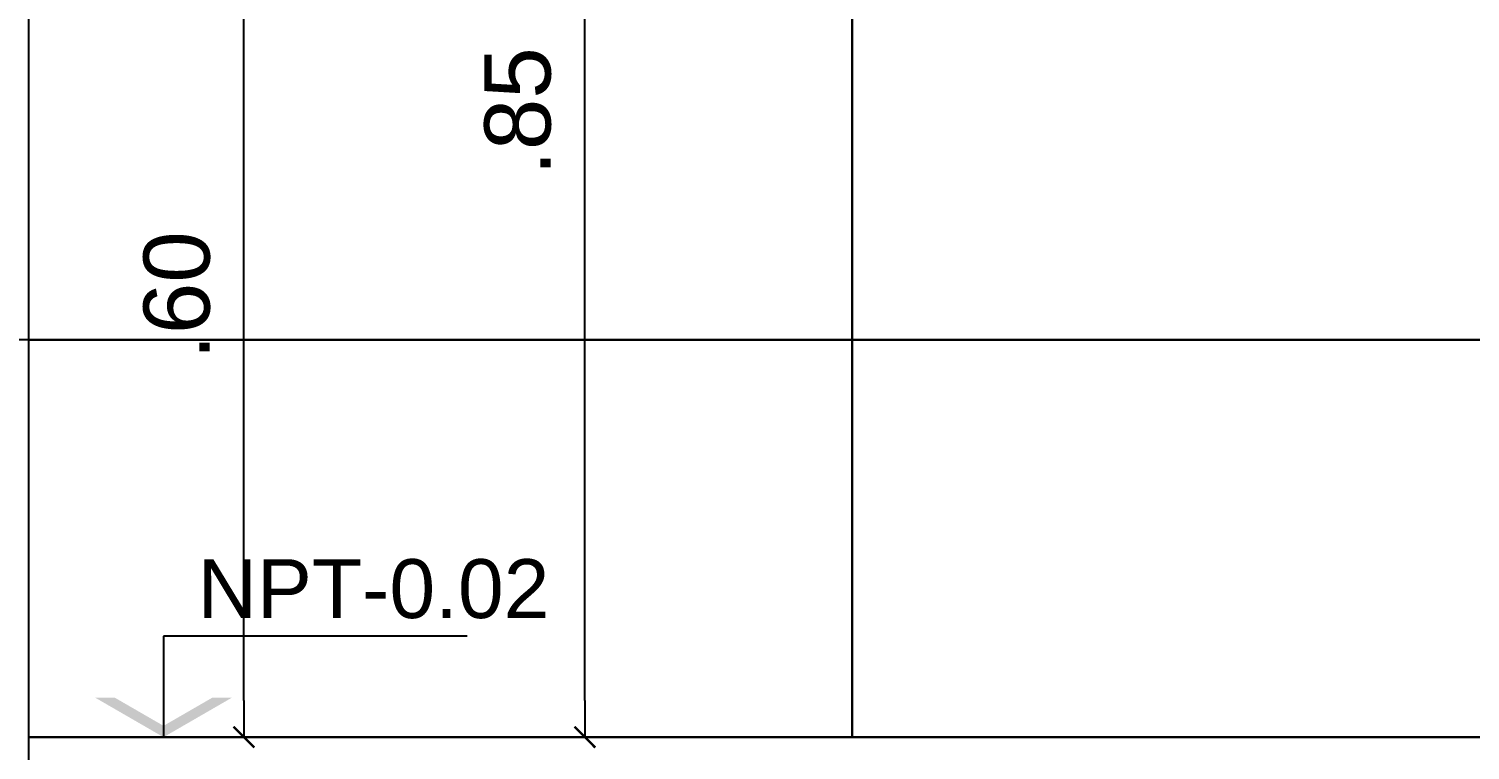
# Model space of a CAD drawing. Header units: metres. Extents: x 198 to 412, y -54 to 17.
# Drawn here: x 256.217 to 257.197, y -8.425 to -7.935 of the extents above; entities that cross this region are included whole.
import ezdxf

# ---------------------------------------------------------------- set-up
doc = ezdxf.new("R2010")
doc.units = ezdxf.units.M
doc.header["$LTSCALE"] = 10
for name, color, linetype in [('25-TXT', 2, 'Continuous'), ('A-ABERTURAS', 2, 'Continuous'), ('A-PISOS', 1, 'Continuous'), ('TCOTA', 1, 'Continuous'), ('TM-REVEST', 252, 'Continuous')]:
    doc.layers.add(name, color=color, linetype=linetype)
doc.styles.add('ARIAL', font='arial.ttf')
doc.dimstyles.new('ST-COTA-25', dxfattribs={"dimscale": 0.25, "dimtxt": 0.18, "dimasz": 0.1, "dimexe": 0.18, "dimexo": 0.0625, "dimgap": 0.09, "dimtad": 1, "dimzin": 4, "dimdsep": 46, "dimtxsty": 'ARIAL', "dimblk1": 'COTA_N', "dimblk2": 'COTA_N', "dimsah": 1, "dimcen": 0.09, "dimclrd": 8, "dimclre": 8, "dimclrt": 1, "dimadec": 0, "dimazin": 0, "dimtfac": 1, "dimtix": 1, "dimtmove": 0, "dimatfit": 3, "dimldrblk": 'COTA_N', "dimfxl": 0.18, "dimtolj": 1, "dimtzin": 0, "dimarcsym": 0})

# ---------------------------------------------------------------- blocks, each defined once
blk = doc.blocks.new('COTA_N')
for p, q in [((0, 0.5), (0, -0.5)), ((-1, 0), (0, 0))]:
    blk.add_line(p, q)
at = {"color": 3, "const_width": 0.065}
blk.add_lwpolyline([(0.141, 0.141), (0.283, 0.283), (0, 0), (-0.141, -0.141), (-0.283, -0.283)], dxfattribs=at)
blk = doc.blocks.new('*D328')
at = {"layer": 'Defpoints', "color": 0, "transparency": 16777216}
for p in [(256.36336, -7.81626), (257.09031, -7.81626), (257.0745, -8.41626)]:
    blk.add_point(p, dxfattribs=at)
at = {"layer": 'TCOTA', "color": 8, "lineweight": -2, "transparency": 16777216}
for p, q in [((257.07469, -7.81626), (256.31836, -7.81626)), ((256.36336, -8.39126), (256.36336, -7.84126)), ((257.05887, -8.41626), (256.31836, -8.41626))]:
    blk.add_line(p, q, dxfattribs=at)
at = {"layer": 'TCOTA', "color": 8, "lineweight": -2, "transparency": 16777216, "xscale": 0.025, "yscale": 0.025, "zscale": 0.025}
for p, rotation in [((256.36336, -7.81626), 90), ((256.36336, -8.41626), 270)]:
    blk.add_blockref('COTA_N', p, dxfattribs=dict(at, rotation=rotation))
at = {"layer": 'TCOTA', "color": 2, "transparency": 16777216, "insert": (256.31789, -8.11626), "char_height": 0.045, "attachment_point": 5, "rotation": 90, "style": 'ARIAL'}
blk.add_mtext('\\A1;.60', dxfattribs=at)
blk = doc.blocks.new('*D272')
at = {"layer": 'Defpoints', "color": 0, "transparency": 16777216}
for p in [(256.59514, -7.56626), (256.6235, -7.56626), (256.6235, -8.41626)]:
    blk.add_point(p, dxfattribs=at)
at = {"layer": 'TCOTA', "color": 8, "lineweight": -2, "transparency": 16777216}
for p, q in [((256.60787, -7.56626), (256.55014, -7.56626)), ((256.59514, -8.39126), (256.59514, -7.59126)), ((256.60787, -8.41626), (256.55014, -8.41626))]:
    blk.add_line(p, q, dxfattribs=at)
at = {"layer": 'TCOTA', "color": 8, "lineweight": -2, "transparency": 16777216, "xscale": 0.025, "yscale": 0.025, "zscale": 0.025}
for p, rotation in [((256.59514, -7.56626), 90), ((256.59514, -8.41626), 270)]:
    blk.add_blockref('COTA_N', p, dxfattribs=dict(at, rotation=rotation))
at = {"layer": 'TCOTA', "color": 1, "transparency": 16777216, "insert": (256.54966, -7.99126), "char_height": 0.045, "attachment_point": 5, "rotation": 90, "style": 'ARIAL'}
blk.add_mtext('\\A1;.85', dxfattribs=at)
blk = doc.blocks.new('N-NIV-CO')
for p, q in [((1.0325, 0.3433), (0, 0.3433)), ((0, 0.3433), (0, 0))]:
    blk.add_line(p, q)
for points in [[(-0.2333, 0.1347), (-0.1667, 0.1347), (0, 0), (0, 0.0385)], [(0.2333, 0.1347), (0.1667, 0.1347), (0, 0), (0, 0.0385)]]:
    blk.add_solid(points)
at = {"style": 'ARIAL'}
for tag, p in [('COTA', (0.1161, 0.4045)), ('NPT', (0.2881, 0.0489))]:
    blk.add_attdef(tag, p, '', height=0.2, dxfattribs=at)

msp = doc.modelspace()

# ---------------------------------------------------------------- linework, layer by layer
at = {"color": 2}
msp.add_line((258.04186, -8.41626), (256.21713, -8.41626), dxfattribs=at)
at = {"layer": 'A-ABERTURAS', "color": 1}
msp.add_lwpolyline([(256.21714, -8.41626), (256.21714, -6.34626)], dxfattribs=at)
at = {"layer": 'A-PISOS'}
msp.add_lwpolyline([(255.36214, -8.44626), (256.21713, -8.44626), (256.21713, -8.41626), (258.04186, -8.41626)], dxfattribs=at)
at = {"layer": 'TM-REVEST'}
for points in [[(256.21714, -8.14626), (256.21714, -7.81626), (256.77685, -7.81626), (256.77685, -8.14626), (256.17714, -8.14626)], [(256.77685, -8.14626), (256.77685, -7.81626), (257.37435, -7.81626), (257.37435, -8.14626), (256.77464, -8.14626)], [(256.21725, -8.41626), (256.21703, -8.14626), (256.77685, -8.14626), (256.77685, -8.41626), (256.21713, -8.41626)], [(256.77685, -8.41626), (256.77685, -8.14626), (257.37435, -8.14626), (257.37435, -8.41626), (256.77464, -8.41626)]]:
    msp.add_lwpolyline(points, dxfattribs=at)

# ---------------------------------------------------------------- block references
at = {"layer": '25-TXT'}
ref = msp.add_blockref('N-NIV-CO', (256.30872, -8.41626), dxfattribs=dict(at, xscale=0.2000000000000002, yscale=0.2000000000000002, zscale=0.2000000000000002))
ref.add_attrib('COTA', 'NPT-0.02', (256.33194, -8.33536), dxfattribs={"layer": '0', "height": 0.04, "style": 'ARIAL'})

# ---------------------------------------------------------------- dimensions: what is measured, and where the dimension line sits
at = {"layer": 'TCOTA'}
dim = msp.add_linear_dim(base=(256.59514, -7.56626), p1=(256.6235, -8.41626), p2=(256.6235, -7.56626), angle=90, dimstyle='ST-COTA-25', dxfattribs=at)
dim.commit()
dim.dimension.update_dxf_attribs({"geometry": '*D272', "text_midpoint": (256.54966, -7.99126)})
dim = msp.add_linear_dim(base=(256.36336, -7.81626), p1=(257.0745, -8.41626), p2=(257.09031, -7.81626), angle=90, dimstyle='ST-COTA-25', override={"dimclrt": 2}, dxfattribs=at)
dim.commit()
dim.dimension.update_dxf_attribs({"geometry": '*D328', "text_midpoint": (256.31789, -8.11626)})

doc.saveas('drawing.dxf')
